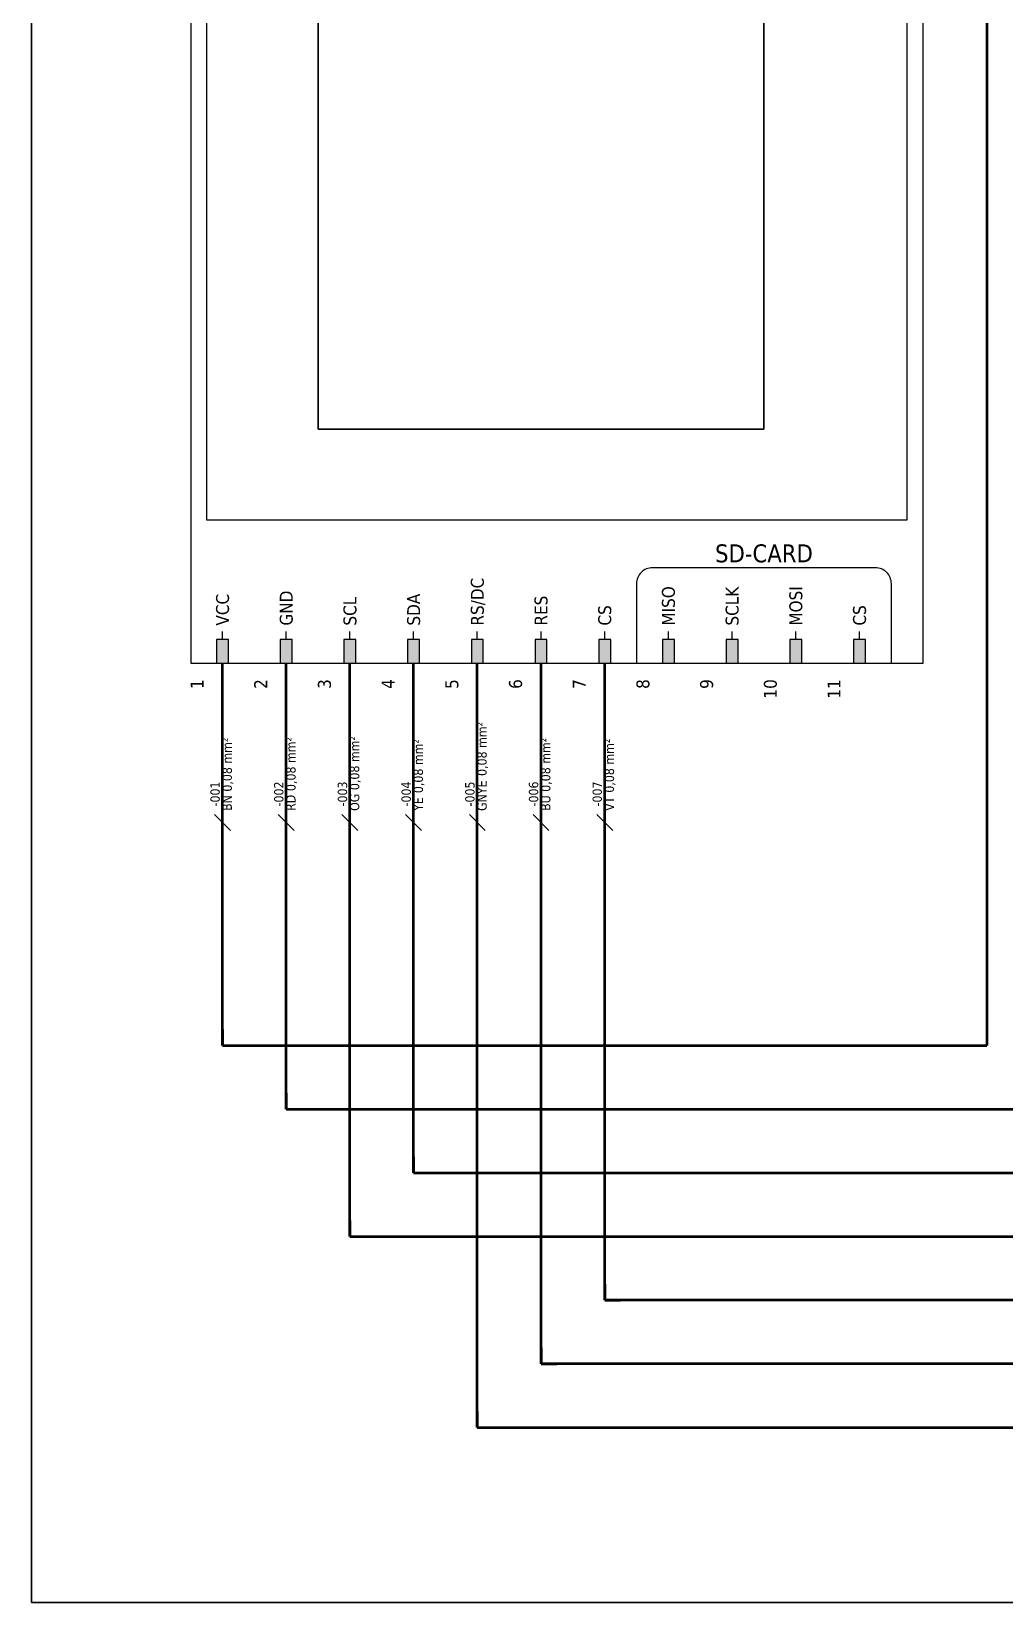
# Model space of a CAD drawing. Header units: millimetres. Extents: x 0 to 420, y 0 to 297.
# Drawn here: x 0 to 122.2, y 0 to 197.4 of the extents above; entities that cross this region are included whole.
import ezdxf
from ezdxf.enums import TextEntityAlignment as Align

# ---------------------------------------------------------------- set-up
doc = ezdxf.new("R2010")
doc.units = ezdxf.units.MM
doc.linetypes.add('EPL_DASH', pattern=[1, 0.5, -0.5])
for name, color, linetype, lineweight in [('EPLAN100', 7, 'Continuous', 50), ('EPLAN108', 5, 'Continuous', 35), ('EPLAN201', 73, 'Continuous', 35), ('EPLAN205', 7, 'Continuous', 35), ('EPLAN300', 5, 'Continuous', 25), ('EPLAN305', 5, 'EPL_DASH', 25), ('EPLAN311', 1, 'Continuous', 25), ('EPLAN312', 1, 'Continuous', 25), ('EPLAN400', 5, 'Continuous', 35), ('EPLAN405', 1, 'Continuous', 25), ('EPLAN422', 7, 'Continuous', 35), ('EPLAN435', 7, 'Continuous', 35), ('EPLAN510', 5, 'Continuous', 25)]:
    doc.layers.add(name, color=color, linetype=linetype, lineweight=lineweight)
doc.styles.add('Tahoma', font='tahoma.ttf')
picture_1 = doc.add_image_def('image1.jpg', size_in_pixel=(400, 490))

# ---------------------------------------------------------------- blocks, each defined once
blk = doc.blocks.new('EPLFRAME')
at = {"layer": 'EPLAN201', "color": 73, "linetype": 'Continuous', "lineweight": 35, "ltscale": 4}
blk.add_lwpolyline([(0, 0), (420, 0), (420, 297), (0, 297)], close=True, dxfattribs=at)
blk = doc.blocks.new('EPLSYM_LibrarySPECIAL_Symbol0_Variant0_Placement1_1')
at = {"layer": 'EPLAN305', "color": 5, "linetype": 'Continuous', "lineweight": 25, "ltscale": 4}
blk.add_lwpolyline([(0, -124), (92, -124), (92, 0), (0, 0)], close=True, dxfattribs=at)
at = {"color": 5}
blk.add_attdef('17_20010', text='', height=2.26, dxfattribs=at).set_placement((-1.5, -0.5), align=Align.BOTTOM_CENTER)
at = {"color": 73}
blk.add_attdef('17_20300', text='', height=1.63, dxfattribs=at).set_placement((-1.5, -4.25), align=Align.BOTTOM_CENTER)
at = {"color": 0}
for tag, p in [('17_20027', (-1.5, -6.95)), ('17_20901[1]', (-1.5, -9.65)), ('17_20011', (-1.5, -12.35)), ('17_20025', (-1.5, -15.05)), ('17_20024', (-1.5, -17.75))]:
    blk.add_attdef(tag, text='', height=1.63, dxfattribs=at).set_placement(p, align=Align.BOTTOM_CENTER)
blk = doc.blocks.new('EPLSYM_LibraryIEC_symbol_Symbol238_Variant2_Placement1')
at = {"layer": 'EPLAN300', "linetype": 'Continuous', "lineweight": 25, "ltscale": 4}
blk.add_hatch(color=5, dxfattribs=at).paths.add_polyline_path([(-0.75, -4), (0.75, -4), (0.75, -1), (-0.75, -1)], flags=0)
at = {"layer": 'EPLAN300', "color": 5, "linetype": 'Continuous', "lineweight": 25, "ltscale": 4}
blk.add_line((0, -1), (0, 0), dxfattribs=at)
blk.add_lwpolyline([(-0.75, -4), (0.75, -4), (0.75, -1), (-0.75, -1)], close=True, dxfattribs=at)
at = {"color": 5}
for tag, p in [('17_20029[1]', (1, 1)), ('17_20029[2]', (2.1, -5))]:
    blk.add_attdef(tag, text='', height=1.1739, dxfattribs=at).set_placement(p, align=Align.BOTTOM_LEFT)
blk.add_attdef('17_20010', text='', height=2.2575, dxfattribs=at).set_placement((-2.1, 0), align=Align.MIDDLE_RIGHT)
at = {"color": 0}
blk.add_attdef('17_20030', text='', height=1.6254, dxfattribs=at).set_placement((1, -1.9), align=Align.BOTTOM_RIGHT)
at = {"color": 73}
blk.add_attdef('17_20300', text='', height=1.6254, dxfattribs=at).set_placement((-2.1, -3.0315), align=Align.MIDDLE_RIGHT)
blk.add_attdef('17_20304', text='', height=1.6254, dxfattribs=at).set_placement((-2.1, -5.925), align=Align.BOTTOM_LEFT)
at = {"color": 0}
for tag, p in [('17_20027', (-2.1, -8.1075)), ('17_20901[1]', (-2.1, -10.6455)), ('17_20011', (-2.1, -13.1835)), ('17_20025', (-2.1, -15.7215)), ('17_20024', (-2.1, -18.2595))]:
    blk.add_attdef(tag, text='', height=1.6254, dxfattribs=at).set_placement(p, align=Align.MIDDLE_RIGHT)
at = {"color": 3}
blk.add_attdef('17_20201[1]', text='', height=1.6254, dxfattribs=at).set_placement((-2.1, -22.125), align=Align.BOTTOM_LEFT)
blk = doc.blocks.new('EPLSYM_LibrarySPECIAL_Symbol308_Variant0_Placement0')
at = {"layer": 'EPLAN312', "color": 1, "linetype": 'Continuous', "lineweight": 25, "ltscale": 4}
blk.add_line((-1, 1), (1, -1), dxfattribs=at)

msp = doc.modelspace()

# ---------------------------------------------------------------- linework, layer by layer
at = {"layer": 'EPLAN100', "color": 0, "linetype": 'Continuous', "lineweight": 25, "ltscale": 4}
msp.add_lwpolyline([(108, 118), (108, 128, 0.414214), (106, 130), (78, 130, 0.414214), (76, 128), (76, 118, 0.414214)], format="xyb", dxfattribs=at)
at = {"layer": 'EPLAN300', "color": 5, "linetype": 'Continuous', "lineweight": 25, "ltscale": 4}
msp.add_lwpolyline([(22, 136), (110, 136), (110, 240), (22, 240)], close=True, dxfattribs=at)
at = {"layer": 'EPLAN311', "color": 14, "linetype": 'Continuous', "lineweight": 50, "ltscale": 4}
for p, q in [((24, 72), (24, 70)), ((120, 72), (120, 70)), ((24, 70), (26, 70)), ((118, 70), (120, 70)), ((72, 40), (72, 38)), ((72, 38), (74, 38))]:
    msp.add_line(p, q, dxfattribs=at)
at = {"layer": 'EPLAN311', "color": 1, "linetype": 'Continuous', "lineweight": 50, "ltscale": 4}
for p, q in [((32, 64), (32, 62)), ((32, 62), (34, 62))]:
    msp.add_line(p, q, dxfattribs=at)
at = {"layer": 'EPLAN311', "color": 2, "linetype": 'Continuous', "lineweight": 50, "ltscale": 4}
for p, q in [((48, 56), (48, 54)), ((48, 54), (50, 54))]:
    msp.add_line(p, q, dxfattribs=at)
at = {"layer": 'EPLAN311', "color": 30, "linetype": 'Continuous', "lineweight": 50, "ltscale": 4}
for p, q in [((40, 48), (40, 46)), ((40, 46), (42, 46))]:
    msp.add_line(p, q, dxfattribs=at)
at = {"layer": 'EPLAN311', "color": 5, "linetype": 'Continuous', "lineweight": 50, "ltscale": 4}
for p, q in [((64, 32), (64, 30)), ((64, 30), (66, 30))]:
    msp.add_line(p, q, dxfattribs=at)
at = {"layer": 'EPLAN311', "color": 3, "linetype": 'Continuous', "lineweight": 50, "ltscale": 4}
for p, q in [((56, 24), (56, 22)), ((56, 22), (58, 22))]:
    msp.add_line(p, q, dxfattribs=at)
at = {"layer": 'EPLAN510', "color": 14, "linetype": 'Continuous', "lineweight": 50, "ltscale": 4}
for p, q in [((120, 210), (120, 70)), ((24, 70), (24, 118)), ((72, 38), (72, 118)), ((24, 70), (120, 70)), ((212, 38), (72, 38))]:
    msp.add_line(p, q, dxfattribs=at)
at = {"layer": 'EPLAN510', "color": 1, "linetype": 'Continuous', "lineweight": 50, "ltscale": 4}
for q in [(32, 118), (128, 62)]:
    msp.add_line((32, 62), q, dxfattribs=at)
at = {"layer": 'EPLAN510', "color": 30, "linetype": 'Continuous', "lineweight": 50, "ltscale": 4}
for q in [(40, 118), (144, 46)]:
    msp.add_line((40, 46), q, dxfattribs=at)
at = {"layer": 'EPLAN510', "color": 2, "linetype": 'Continuous', "lineweight": 50, "ltscale": 4}
for q in [(48, 118), (136, 54)]:
    msp.add_line((48, 54), q, dxfattribs=at)
at = {"layer": 'EPLAN510', "color": 3, "linetype": 'Continuous', "lineweight": 50, "ltscale": 4}
for q in [(56, 118), (228, 22)]:
    msp.add_line((56, 22), q, dxfattribs=at)
at = {"layer": 'EPLAN510', "color": 5, "linetype": 'Continuous', "lineweight": 50, "ltscale": 4}
for p, q in [((64, 30), (64, 118)), ((220, 30), (64, 30))]:
    msp.add_line(p, q, dxfattribs=at)

# ---------------------------------------------------------------- block references
msp.add_blockref('EPLFRAME', (0, 0))
ref = msp.add_blockref('EPLSYM_LibrarySPECIAL_Symbol0_Variant0_Placement1_1', (20, 242))
ref.add_attrib('17_20010', '-P1', dxfattribs={"layer": 'EPLAN400', "color": 5, "height": 2.257, "style": 'Tahoma'}).set_placement((66, 243.5), align=Align.BOTTOM_CENTER)
ref = msp.add_blockref('EPLSYM_LibraryIEC_symbol_Symbol238_Variant2_Placement1', (56, 122))
ref.add_attrib('17_20030', '5', dxfattribs={"layer": 'EPLAN422', "color": 0, "height": 1.63, "rotation": 90, "style": 'Tahoma'}).set_placement((54.1, 116), align=Align.BOTTOM_RIGHT)
ref.add_attrib('17_20225', 'RS/DC', dxfattribs={"layer": 'EPLAN435', "color": 0, "height": 1.625, "rotation": 90, "style": 'Tahoma'}).set_placement((56, 122.73), align=Align.MIDDLE_LEFT)
ref = msp.add_blockref('EPLSYM_LibraryIEC_symbol_Symbol238_Variant2_Placement1', (24, 122))
ref.add_attrib('17_20030', '1', dxfattribs={"layer": 'EPLAN422', "color": 0, "height": 1.63, "rotation": 90, "style": 'Tahoma'}).set_placement((22.1, 116), align=Align.BOTTOM_RIGHT)
ref.add_attrib('17_20225', 'VCC', dxfattribs={"layer": 'EPLAN435', "color": 0, "height": 1.625, "rotation": 90, "style": 'Tahoma'}).set_placement((24, 122.73), align=Align.MIDDLE_LEFT)
ref = msp.add_blockref('EPLSYM_LibraryIEC_symbol_Symbol238_Variant2_Placement1', (32, 122))
ref.add_attrib('17_20030', '2', dxfattribs={"layer": 'EPLAN422', "color": 0, "height": 1.63, "rotation": 90, "style": 'Tahoma'}).set_placement((30.1, 116), align=Align.BOTTOM_RIGHT)
ref.add_attrib('17_20225', 'GND', dxfattribs={"layer": 'EPLAN435', "color": 0, "height": 1.625, "rotation": 90, "style": 'Tahoma'}).set_placement((32, 122.73), align=Align.MIDDLE_LEFT)
ref = msp.add_blockref('EPLSYM_LibraryIEC_symbol_Symbol238_Variant2_Placement1', (40, 122))
ref.add_attrib('17_20030', '3', dxfattribs={"layer": 'EPLAN422', "color": 0, "height": 1.63, "rotation": 90, "style": 'Tahoma'}).set_placement((38.1, 116), align=Align.BOTTOM_RIGHT)
ref.add_attrib('17_20225', 'SCL', dxfattribs={"layer": 'EPLAN435', "color": 0, "height": 1.625, "rotation": 90, "style": 'Tahoma'}).set_placement((40, 122.73), align=Align.MIDDLE_LEFT)
ref = msp.add_blockref('EPLSYM_LibraryIEC_symbol_Symbol238_Variant2_Placement1', (48, 122))
ref.add_attrib('17_20030', '4', dxfattribs={"layer": 'EPLAN422', "color": 0, "height": 1.63, "rotation": 90, "style": 'Tahoma'}).set_placement((46.1, 116), align=Align.BOTTOM_RIGHT)
ref.add_attrib('17_20225', 'SDA', dxfattribs={"layer": 'EPLAN435', "color": 0, "height": 1.625, "rotation": 90, "style": 'Tahoma'}).set_placement((48, 122.73), align=Align.MIDDLE_LEFT)
ref = msp.add_blockref('EPLSYM_LibraryIEC_symbol_Symbol238_Variant2_Placement1', (64, 122))
ref.add_attrib('17_20030', '6', dxfattribs={"layer": 'EPLAN422', "color": 0, "height": 1.63, "rotation": 90, "style": 'Tahoma'}).set_placement((62.1, 116), align=Align.BOTTOM_RIGHT)
ref.add_attrib('17_20225', 'RES', dxfattribs={"layer": 'EPLAN435', "color": 0, "height": 1.625, "rotation": 90, "style": 'Tahoma'}).set_placement((64, 122.73), align=Align.MIDDLE_LEFT)
ref = msp.add_blockref('EPLSYM_LibraryIEC_symbol_Symbol238_Variant2_Placement1', (80, 122))
ref.add_attrib('17_20030', '8', dxfattribs={"layer": 'EPLAN422', "color": 0, "height": 1.63, "rotation": 90, "style": 'Tahoma'}).set_placement((78.1, 116), align=Align.BOTTOM_RIGHT)
ref.add_attrib('17_20225', 'MISO', dxfattribs={"layer": 'EPLAN435', "color": 0, "height": 1.625, "rotation": 90, "style": 'Tahoma'}).set_placement((80, 122.73), align=Align.MIDDLE_LEFT)
ref = msp.add_blockref('EPLSYM_LibraryIEC_symbol_Symbol238_Variant2_Placement1', (88, 122))
ref.add_attrib('17_20030', '9', dxfattribs={"layer": 'EPLAN422', "color": 0, "height": 1.63, "rotation": 90, "style": 'Tahoma'}).set_placement((86.1, 116), align=Align.BOTTOM_RIGHT)
ref.add_attrib('17_20225', 'SCLK', dxfattribs={"layer": 'EPLAN435', "color": 0, "height": 1.625, "rotation": 90, "style": 'Tahoma'}).set_placement((88, 122.73), align=Align.MIDDLE_LEFT)
ref = msp.add_blockref('EPLSYM_LibraryIEC_symbol_Symbol238_Variant2_Placement1', (96, 122))
ref.add_attrib('17_20030', '10', dxfattribs={"layer": 'EPLAN422', "color": 0, "height": 1.625, "rotation": 90, "style": 'Tahoma'}).set_placement((94.1, 116), align=Align.BOTTOM_RIGHT)
ref.add_attrib('17_20225', 'MOSI', dxfattribs={"layer": 'EPLAN435', "color": 0, "height": 1.625, "rotation": 90, "style": 'Tahoma'}).set_placement((96, 122.73), align=Align.MIDDLE_LEFT)
ref = msp.add_blockref('EPLSYM_LibraryIEC_symbol_Symbol238_Variant2_Placement1', (72, 122))
ref.add_attrib('17_20030', '7', dxfattribs={"layer": 'EPLAN422', "color": 0, "height": 1.63, "rotation": 90, "style": 'Tahoma'}).set_placement((70.1, 116), align=Align.BOTTOM_RIGHT)
ref.add_attrib('17_20225', 'CS', dxfattribs={"layer": 'EPLAN435', "color": 0, "height": 1.625, "rotation": 90, "style": 'Tahoma'}).set_placement((72, 122.73), align=Align.MIDDLE_LEFT)
ref = msp.add_blockref('EPLSYM_LibraryIEC_symbol_Symbol238_Variant2_Placement1', (104, 122))
ref.add_attrib('17_20030', '11', dxfattribs={"layer": 'EPLAN422', "color": 0, "height": 1.625, "rotation": 90, "style": 'Tahoma'}).set_placement((102.1, 116), align=Align.BOTTOM_RIGHT)
ref.add_attrib('17_20225', 'CS', dxfattribs={"layer": 'EPLAN435', "color": 0, "height": 1.625, "rotation": 90, "style": 'Tahoma'}).set_placement((104, 122.73), align=Align.MIDDLE_LEFT)
ref = msp.add_blockref('EPLSYM_LibrarySPECIAL_Symbol308_Variant0_Placement0', (56, 98))
ref.add_attrib('17_31011', '-005', dxfattribs={"layer": 'EPLAN405', "color": 1, "height": 1.174, "rotation": 90, "style": 'Tahoma'}).set_placement((56, 100), align=Align.BOTTOM_LEFT)
ref.add_attrib('17_31004', 'GNYE', dxfattribs={"layer": 'EPLAN405', "color": 1, "height": 1.174, "rotation": 90, "style": 'Tahoma'}).set_placement((56, 99.45), align=Align.TOP_LEFT)
ref.add_attrib('17_31007', '0,08 mm²', dxfattribs={"layer": 'EPLAN405', "color": 1, "height": 1.174, "rotation": 90, "style": 'Tahoma'}).set_placement((56, 103.84), align=Align.TOP_LEFT)
ref = msp.add_blockref('EPLSYM_LibrarySPECIAL_Symbol308_Variant0_Placement0', (24, 98))
ref.add_attrib('17_31011', '-001', dxfattribs={"layer": 'EPLAN405', "color": 1, "height": 1.174, "rotation": 90, "style": 'Tahoma'}).set_placement((24, 100), align=Align.BOTTOM_LEFT)
ref.add_attrib('17_31004', 'BN', dxfattribs={"layer": 'EPLAN405', "color": 1, "height": 1.174, "rotation": 90, "style": 'Tahoma'}).set_placement((24, 99.45), align=Align.TOP_LEFT)
ref.add_attrib('17_31007', '0,08 mm²', dxfattribs={"layer": 'EPLAN405', "color": 1, "height": 1.174, "rotation": 90, "style": 'Tahoma'}).set_placement((24, 101.87), align=Align.TOP_LEFT)
ref = msp.add_blockref('EPLSYM_LibrarySPECIAL_Symbol308_Variant0_Placement0', (32, 98))
ref.add_attrib('17_31011', '-002', dxfattribs={"layer": 'EPLAN405', "color": 1, "height": 1.174, "rotation": 90, "style": 'Tahoma'}).set_placement((32, 100), align=Align.BOTTOM_LEFT)
ref.add_attrib('17_31004', 'RD', dxfattribs={"layer": 'EPLAN405', "color": 1, "height": 1.174, "rotation": 90, "style": 'Tahoma'}).set_placement((32, 99.45), align=Align.TOP_LEFT)
ref.add_attrib('17_31007', '0,08 mm²', dxfattribs={"layer": 'EPLAN405', "color": 1, "height": 1.174, "rotation": 90, "style": 'Tahoma'}).set_placement((32, 101.94), align=Align.TOP_LEFT)
ref = msp.add_blockref('EPLSYM_LibrarySPECIAL_Symbol308_Variant0_Placement0', (40, 98))
ref.add_attrib('17_31011', '-003', dxfattribs={"layer": 'EPLAN405', "color": 1, "height": 1.174, "rotation": 90, "style": 'Tahoma'}).set_placement((40, 100), align=Align.BOTTOM_LEFT)
ref.add_attrib('17_31004', 'OG', dxfattribs={"layer": 'EPLAN405', "color": 1, "height": 1.174, "rotation": 90, "style": 'Tahoma'}).set_placement((40, 99.45), align=Align.TOP_LEFT)
ref.add_attrib('17_31007', '0,08 mm²', dxfattribs={"layer": 'EPLAN405', "color": 1, "height": 1.174, "rotation": 90, "style": 'Tahoma'}).set_placement((40, 102.06), align=Align.TOP_LEFT)
ref = msp.add_blockref('EPLSYM_LibrarySPECIAL_Symbol308_Variant0_Placement0', (48, 98))
ref.add_attrib('17_31011', '-004', dxfattribs={"layer": 'EPLAN405', "color": 1, "height": 1.174, "rotation": 90, "style": 'Tahoma'}).set_placement((48, 100), align=Align.BOTTOM_LEFT)
ref.add_attrib('17_31004', 'YE', dxfattribs={"layer": 'EPLAN405', "color": 1, "height": 1.174, "rotation": 90, "style": 'Tahoma'}).set_placement((48, 99.45), align=Align.TOP_LEFT)
ref.add_attrib('17_31007', '0,08 mm²', dxfattribs={"layer": 'EPLAN405', "color": 1, "height": 1.174, "rotation": 90, "style": 'Tahoma'}).set_placement((48, 101.68), align=Align.TOP_LEFT)
ref = msp.add_blockref('EPLSYM_LibrarySPECIAL_Symbol308_Variant0_Placement0', (64, 98))
ref.add_attrib('17_31011', '-006', dxfattribs={"layer": 'EPLAN405', "color": 1, "height": 1.174, "rotation": 90, "style": 'Tahoma'}).set_placement((64, 100), align=Align.BOTTOM_LEFT)
ref.add_attrib('17_31004', 'BU', dxfattribs={"layer": 'EPLAN405', "color": 1, "height": 1.174, "rotation": 90, "style": 'Tahoma'}).set_placement((64, 99.45), align=Align.TOP_LEFT)
ref.add_attrib('17_31007', '0,08 mm²', dxfattribs={"layer": 'EPLAN405', "color": 1, "height": 1.174, "rotation": 90, "style": 'Tahoma'}).set_placement((64, 101.85), align=Align.TOP_LEFT)
ref = msp.add_blockref('EPLSYM_LibrarySPECIAL_Symbol308_Variant0_Placement0', (72, 98))
ref.add_attrib('17_31011', '-007', dxfattribs={"layer": 'EPLAN405', "color": 1, "height": 1.174, "rotation": 90, "style": 'Tahoma'}).set_placement((72, 100), align=Align.BOTTOM_LEFT)
ref.add_attrib('17_31004', 'VT', dxfattribs={"layer": 'EPLAN405', "color": 1, "height": 1.174, "rotation": 90, "style": 'Tahoma'}).set_placement((72, 99.45), align=Align.TOP_LEFT)
ref.add_attrib('17_31007', '0,08 mm²', dxfattribs={"layer": 'EPLAN405', "color": 1, "height": 1.174, "rotation": 90, "style": 'Tahoma'}).set_placement((72, 101.74), align=Align.TOP_LEFT)

# ---------------------------------------------------------------- texts
at = {"layer": 'EPLAN108', "color": 5, "style": 'Tahoma'}
msp.add_text('SD-CARD', height=2.257, dxfattribs=at).set_placement((92, 130), align=Align.BOTTOM_CENTER)

# ---------------------------------------------------------------- pictures from other files: only their frames are drawn
at = {"layer": 'EPLAN205'}
image = msp.add_image(picture_1, insert=(36, 147.4), size_in_units=(56, 68.6), dxfattribs=at)

doc.saveas('drawing.dxf')
